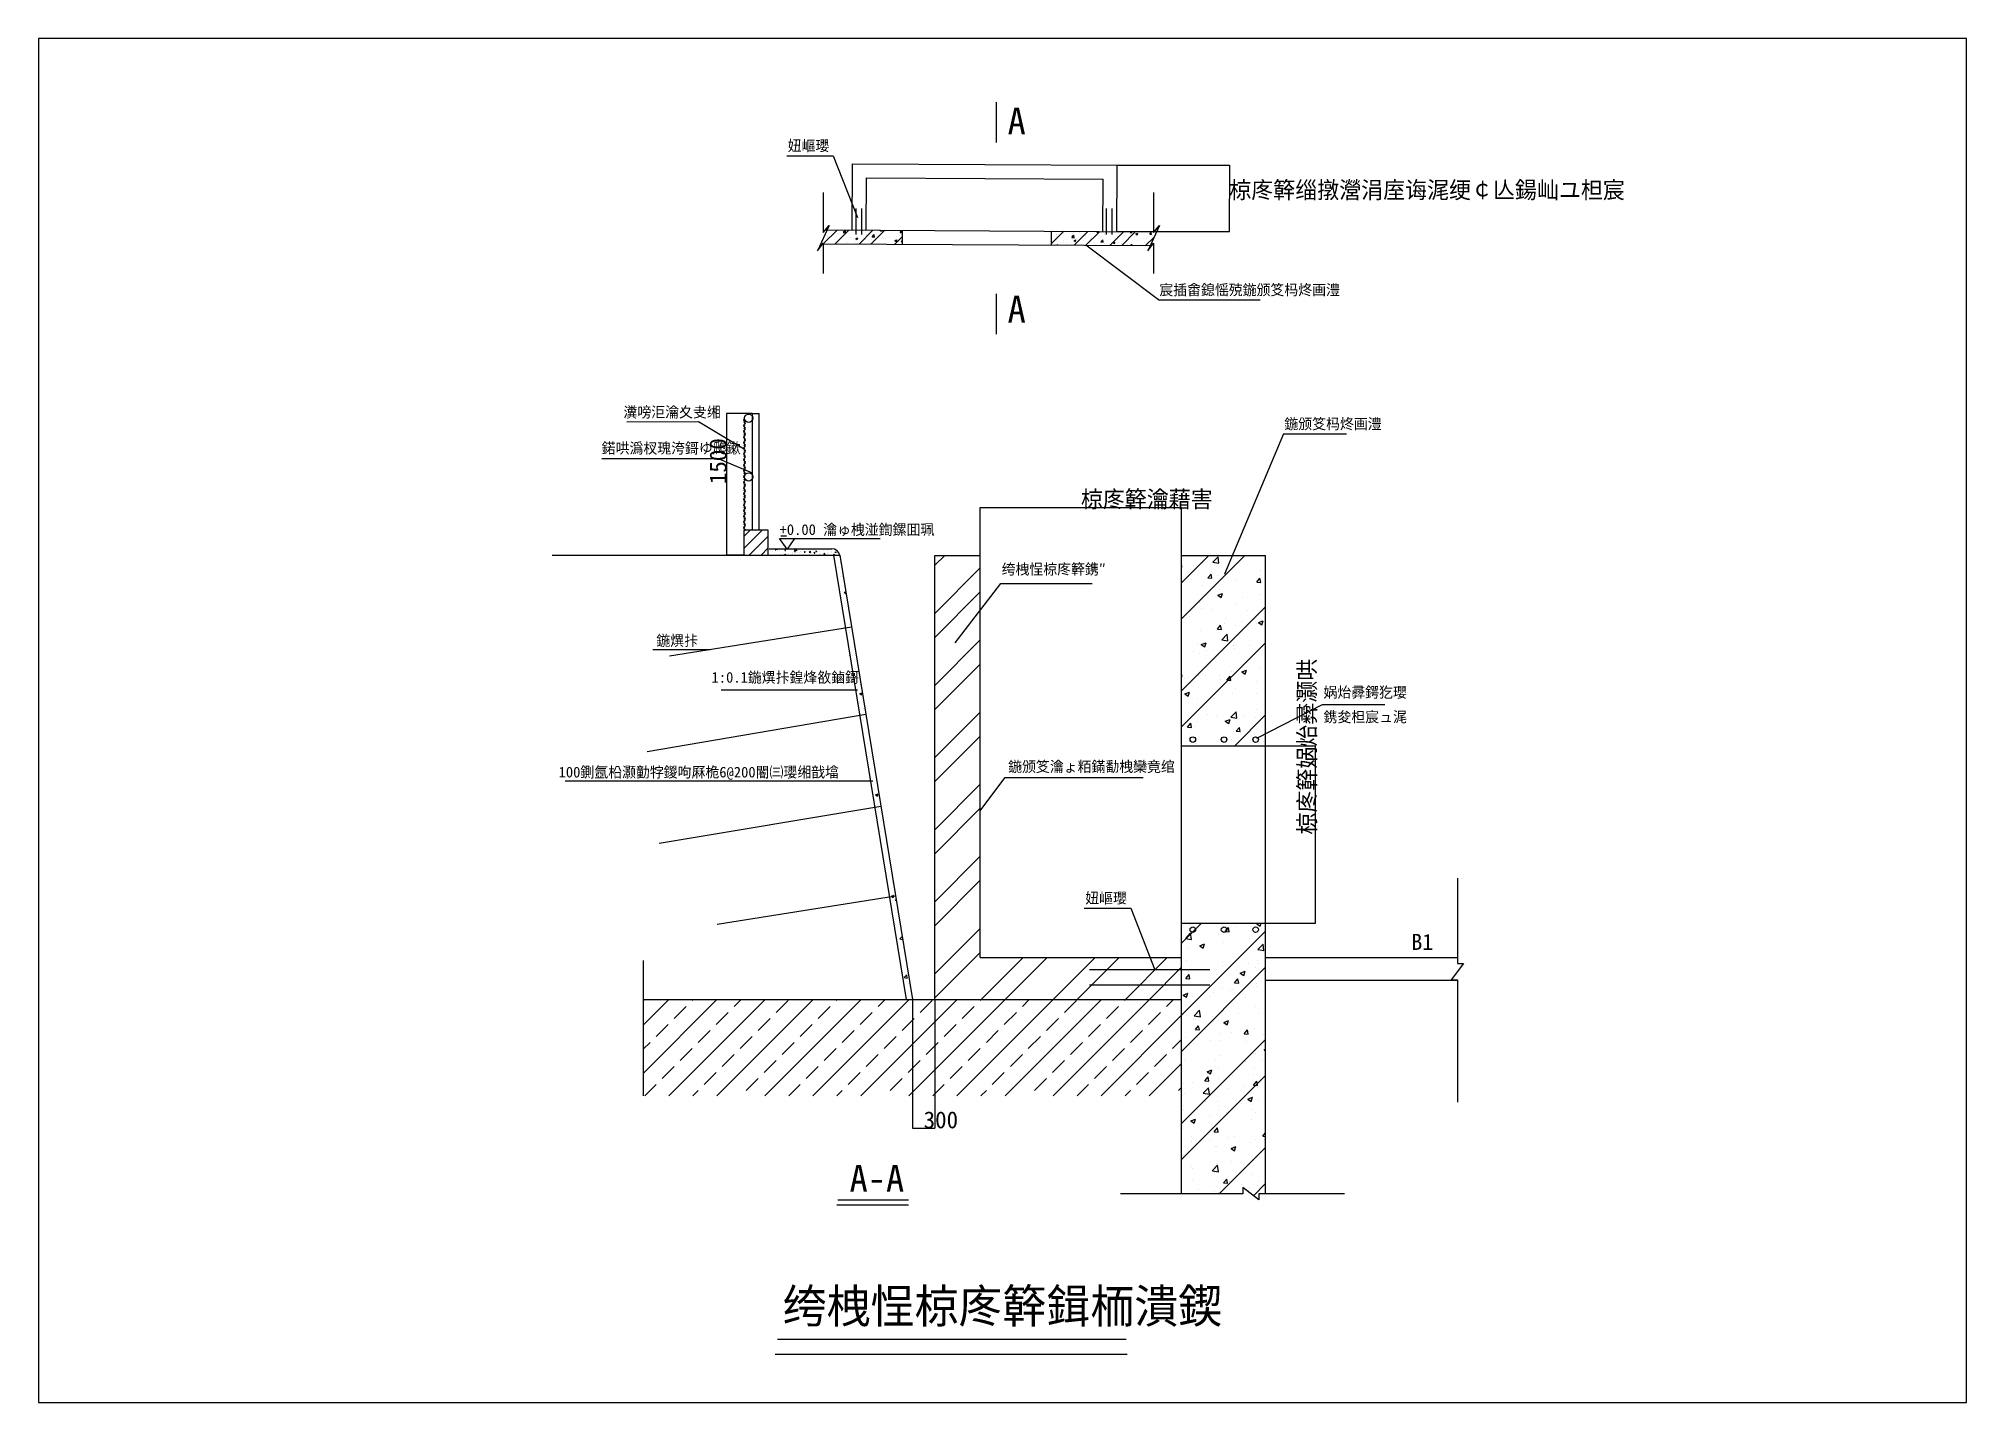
# Model space of a CAD drawing. Header units: metres. Extents: x 0 to 285, y 0 to 202.
import ezdxf

# ---------------------------------------------------------------- set-up
doc = ezdxf.new("R2010")
doc.units = ezdxf.units.M
for name, color, linetype in [(' ', 7, 'Continuous'), ('38536', 7, 'Continuous'), ('4', 7, 'Continuous')]:
    doc.layers.add(name, color=color, linetype=linetype)

msp = doc.modelspace()

# ---------------------------------------------------------------- linework, layer by layer
at = {"layer": ' '}
for p, q in [((110.64, 184.28), (117.54, 184.28)), ((117.54, 184.28), (121.1, 175.15)), ((120.34, 173.29), (120.39, 183.1)), ((120.39, 183.1), (159.53, 182.88)), ((159.47, 173.07), (159.53, 182.88)), ((122.39, 173.28), (122.44, 181.03)), ((122.44, 181.03), (157.46, 180.84)), ((157.42, 173.09), (157.46, 180.84)), ((116.06, 178.83), (116.06, 172.95)), ((164.9, 178.83), (164.9, 172.95)), ((116.93, 173.97), (115.22, 170.21)), ((116.06, 172.95), (116.93, 173.97)), ((120.93, 172.63), (120.93, 176.48)), ((121.78, 172.63), (121.78, 176.48)), ((157.94, 172.63), (157.94, 176.48)), ((158.79, 172.63), (158.79, 176.48)), ((165.77, 173.97), (164.06, 170.21)), ((164.9, 172.95), (165.77, 173.97)), ((165.76, 173.96), (165.77, 173.96)), ((115.22, 170.21), (116.06, 171.38)), ((116.06, 171.28), (118.09, 173.3)), ((116.06, 171.38), (116.06, 166.88)), ((116.67, 172.3), (116.67, 172.3)), ((116.73, 172.46), (116.73, 172.46)), ((117.78, 171.86), (117.78, 171.86)), ((117.81, 171.25), (119.85, 173.3)), ((118.17, 171.29), (118.17, 171.29)), ((118.22, 172.75), (118.22, 172.75)), ((118.7, 171.26), (118.7, 171.26)), ((118.75, 172.6), (118.75, 172.6)), ((118.87, 172.37), (118.87, 172.37)), ((119, 172.96), (119.32, 173.28)), ((119, 172.95), (119.36, 172.9)), ((119.23, 172.88), (119.23, 172.88)), ((119.36, 172.9), (119.32, 173.28)), ((119.69, 171.49), (119.69, 171.49)), ((120.13, 172.26), (120.13, 172.26)), ((120.75, 173.08), (120.75, 173.08)), ((120.77, 171.55), (120.77, 171.55)), ((120.82, 172.88), (120.82, 172.88)), ((120.89, 172.06), (121.17, 172.17)), ((120.89, 172.06), (121.09, 171.92)), ((121.02, 172.28), (121.02, 172.28)), ((121.09, 171.92), (121.17, 172.17)), ((121.09, 171.38), (121.09, 171.38)), ((121.34, 171.23), (123.39, 173.28)), ((122.23, 171.83), (122.23, 171.83)), ((122.47, 172.66), (122.47, 172.66)), ((122.8, 171.8), (122.8, 171.8)), ((122.85, 173.14), (122.85, 173.14)), ((123.11, 171.22), (125.15, 173.27)), ((123.17, 172.19), (123.17, 172.19)), ((123.24, 171.96), (123.24, 171.96)), ((123.29, 172.29), (123.6, 172.62)), ((123.29, 172.29), (123.65, 172.23)), ((123.43, 171.78), (123.43, 171.78)), ((123.65, 172.23), (123.6, 172.62)), ((124.39, 173.27), (124.46, 173.22)), ((124.46, 173.22), (124.48, 173.27)), ((124.54, 173.2), (124.6, 173.27)), ((124.54, 173.19), (124.78, 173.17)), ((124.76, 172.16), (124.76, 172.16)), ((124.78, 173.17), (124.77, 173.27)), ((124.82, 173.07), (124.82, 173.07)), ((124.89, 172.11), (124.89, 172.11)), ((125.31, 172.1), (125.31, 172.1)), ((125.78, 172.18), (125.78, 172.18)), ((126.64, 171.2), (127.72, 172.29)), ((126.66, 171.74), (126.95, 171.85)), ((126.66, 171.74), (126.86, 171.6)), ((126.86, 171.6), (126.95, 171.85)), ((126.95, 172.39), (126.95, 172.39)), ((127.3, 172.49), (127.3, 172.49)), ((127.43, 172.94), (127.62, 173.17)), ((127.43, 172.94), (127.67, 172.92)), ((127.46, 172.01), (127.46, 172.01)), ((127.58, 171.62), (127.72, 171.77)), ((127.58, 171.62), (127.72, 171.6)), ((127.67, 172.92), (127.62, 173.17)), ((149.77, 171.24), (151.65, 173.12)), ((149.78, 173.03), (149.88, 173.13)), ((150.47, 171.21), (150.47, 171.21)), ((150.52, 172.66), (150.52, 172.66)), ((150.56, 172.61), (150.56, 172.61)), ((150.59, 172.4), (150.59, 172.4)), ((150.61, 171.07), (150.68, 171.16)), ((150.7, 171.07), (150.68, 171.15)), ((151.52, 172.79), (151.52, 172.79)), ((151.53, 171.74), (151.53, 171.74)), ((151.55, 171.52), (151.55, 171.52)), ((151.58, 173.08), (151.58, 173.08)), ((151.86, 173.06), (151.86, 173.06)), ((151.99, 171.41), (151.99, 171.41)), ((152.71, 172.52), (152.71, 172.52)), ((152.79, 172.21), (153.1, 172.54)), ((152.79, 172.21), (153.14, 172.16)), ((152.93, 172.8), (152.93, 172.8)), ((153.05, 172.99), (153.05, 172.99)), ((153.14, 172.16), (153.1, 172.54)), ((153.14, 171.05), (155.18, 173.1)), ((153.15, 171.75), (153.43, 171.85)), ((153.15, 171.75), (153.35, 171.61)), ((153.35, 171.61), (153.43, 171.85)), ((153.56, 172), (153.56, 172)), ((153.89, 171.92), (153.89, 171.92)), ((154, 172.97), (154, 172.97)), ((154.53, 171.74), (154.53, 171.74)), ((154.85, 172.43), (154.85, 172.43)), ((154.9, 171.04), (156.95, 173.09)), ((155.53, 171.87), (155.53, 171.87)), ((155.65, 172.3), (155.65, 172.3)), ((156.15, 172.87), (156.15, 172.87)), ((156.24, 172.32), (156.24, 172.32)), ((156.52, 173.04), (156.65, 173.09)), ((156.52, 173.04), (156.72, 172.91)), ((156.72, 172.91), (156.78, 173.09)), ((157, 172.34), (157, 172.34)), ((157.06, 172.07), (157.06, 172.07)), ((157.08, 171.55), (157.39, 171.87)), ((157.08, 171.55), (157.43, 171.49)), ((157.43, 171.49), (157.39, 171.87)), ((157.66, 171.24), (157.66, 171.24)), ((157.71, 172.58), (157.71, 172.58)), ((158.29, 172.78), (158.29, 172.78)), ((158.44, 171.02), (160.48, 173.07)), ((158.58, 172.73), (158.58, 172.73)), ((158.92, 171.42), (159.2, 171.53)), ((158.92, 171.42), (159.12, 171.29)), ((159.12, 171.29), (159.2, 171.53)), ((159.14, 172.24), (159.14, 172.24)), ((159.59, 172.41), (159.59, 172.41)), ((159.69, 171.5), (159.69, 171.5)), ((159.74, 172.84), (159.74, 172.84)), ((160.12, 171.32), (160.12, 171.32)), ((160.2, 171.01), (162.25, 173.06)), ((160.44, 172.69), (160.44, 172.69)), ((160.6, 172.54), (160.6, 172.54)), ((161.07, 171.16), (161.07, 171.16)), ((161.29, 172.15), (161.29, 172.15)), ((161.46, 172.94), (161.57, 173.06)), ((161.46, 172.94), (161.7, 172.92)), ((161.48, 171.01), (161.68, 171.21)), ((161.7, 172.92), (161.68, 173.06)), ((161.7, 171), (161.68, 171.21)), ((161.78, 171.8), (161.78, 171.8)), ((162.12, 172.74), (162.12, 172.74)), ((162.3, 172.72), (162.58, 172.83)), ((162.3, 172.72), (162.5, 172.59)), ((162.46, 171.72), (162.46, 171.72)), ((162.5, 172.59), (162.58, 172.83)), ((162.59, 172.6), (162.59, 172.6)), ((163.43, 172.06), (163.43, 172.06)), ((163.6, 171.49), (163.6, 171.49)), ((163.73, 170.99), (164.99, 172.24)), ((163.84, 172.09), (163.84, 172.09)), ((164.06, 170.21), (164.9, 171.38)), ((164.35, 172.69), (164.54, 172.92)), ((164.35, 172.69), (164.59, 172.67)), ((164.59, 172.66), (164.54, 172.92)), ((164.61, 171.62), (164.61, 171.62)), ((164.73, 172.51), (164.73, 172.51)), ((164.81, 172.12), (164.81, 172.12)), ((164.9, 171.38), (164.9, 166.88)), ((165.61, 162.97), (154.9, 171.04)), ((165.61, 162.97), (180.69, 162.97)), ((105.55, 146.19), (105.55, 128.94)), ((105.55, 146.19), (106.56, 146.19)), ((106.56, 128.94), (106.56, 146.19)), ((87, 144.97), (97.61, 144.98)), ((97.61, 144.98), (104.25, 141.03)), ((184.1, 143.15), (175.37, 122.41)), ((184.1, 143.15), (193.43, 143.15)), ((83.32, 139.53), (100.51, 139.53)), ((100.51, 139.54), (105.55, 137.43)), ((104.3, 128.94), (104.3, 125.26)), ((107.92, 128.94), (104.3, 128.94)), ((107.92, 125.26), (107.92, 128.94)), ((107.7, 125.83), (107.7, 125.83)), ((108.04, 126.18), (117.32, 126.18)), ((108.2, 125.89), (108.2, 125.89)), ((108.48, 125.77), (108.48, 125.77)), ((108.92, 126.05), (109.02, 126.17)), ((108.92, 126.05), (109.04, 126.04)), ((108.96, 125.99), (108.96, 125.99)), ((109.04, 126.04), (109.02, 126.17)), ((109.16, 126.14), (109.26, 126.18)), ((109.17, 126.14), (109.26, 126.07)), ((109.27, 126.07), (109.3, 126.18)), ((109.51, 125.91), (109.51, 125.91)), ((110.73, 126.14), (109.6, 127.68)), ((109.62, 127.72), (124.47, 127.72)), ((109.7, 126.15), (109.7, 126.15)), ((109.76, 128.1), (110.63, 128.1)), ((110.23, 126.16), (110.23, 126.16)), ((110.37, 125.93), (110.46, 126.04)), ((110.37, 125.93), (110.49, 125.92)), ((110.49, 125.92), (110.46, 126.04)), ((110.52, 126.04), (110.52, 126.04)), ((111.78, 127.72), (110.73, 126.14)), ((110.78, 126.1), (110.78, 126.1)), ((110.97, 125.53), (110.97, 125.53)), ((111.49, 125.62), (111.49, 125.62)), ((111.54, 125.52), (111.54, 125.52)), ((111.81, 125.8), (111.9, 125.92)), ((111.81, 125.8), (111.93, 125.79)), ((111.84, 125.99), (111.99, 126.16)), ((111.84, 125.99), (112.02, 125.97)), ((111.85, 126.06), (111.85, 126.06)), ((111.93, 125.79), (111.9, 125.91)), ((112.02, 125.97), (111.99, 126.16)), ((112.05, 125.98), (112.19, 126.03)), ((112.05, 125.98), (112.15, 125.91)), ((112.15, 125.91), (112.19, 126.03)), ((112.24, 125.7), (112.24, 125.7)), ((112.57, 125.66), (112.57, 125.66)), ((112.66, 125.82), (112.66, 125.82)), ((112.74, 125.77), (112.74, 125.77)), ((112.92, 126.01), (112.92, 126.01)), ((113.25, 125.67), (113.34, 125.79)), ((113.25, 125.67), (113.37, 125.66)), ((113.37, 125.66), (113.35, 125.79)), ((113.5, 125.87), (113.5, 125.87)), ((113.59, 125.79), (113.59, 125.79)), ((113.83, 126.02), (113.83, 126.02)), ((113.98, 125.66), (114.14, 125.82)), ((113.98, 125.66), (114.16, 125.63)), ((114, 125.97), (114, 125.97)), ((114.16, 125.63), (114.14, 125.82)), ((114.31, 125.58), (114.31, 125.58)), ((114.63, 125.94), (114.63, 125.94)), ((114.69, 125.55), (114.79, 125.66)), ((114.69, 125.55), (114.81, 125.54)), ((114.77, 126.03), (114.77, 126.03)), ((114.81, 125.54), (114.79, 125.66)), ((114.94, 125.82), (115.08, 125.87)), ((114.94, 125.82), (115.04, 125.75)), ((115.04, 125.75), (115.08, 125.87)), ((115.07, 125.92), (115.07, 125.92)), ((115.27, 126.1), (115.27, 126.1)), ((115.49, 125.78), (115.49, 125.78)), ((115.66, 126.08), (115.66, 126.08)), ((116.13, 125.42), (116.23, 125.54)), ((116.13, 125.33), (116.28, 125.49)), ((116.14, 125.88), (116.14, 125.88)), ((116.25, 125.41), (116.23, 125.54)), ((116.31, 125.3), (116.28, 125.49)), ((116.65, 125.54), (116.65, 125.54)), ((116.66, 125.99), (116.66, 125.99)), ((116.78, 125.57), (116.78, 125.57)), ((117.21, 125.83), (117.21, 125.83)), ((117.28, 125.64), (117.28, 125.64)), ((117.7, 125.69), (117.7, 125.69)), ((117.83, 125.66), (117.97, 125.71)), ((117.83, 125.66), (117.93, 125.59)), ((117.93, 125.59), (117.97, 125.71)), ((118.04, 125.74), (118.04, 125.74)), ((109.7, 125.37), (109.7, 125.37)), ((110.21, 125.43), (110.21, 125.43)), ((110.32, 125.42), (110.32, 125.42)), ((110.36, 125.33), (110.51, 125.39)), ((110.36, 125.33), (110.46, 125.26)), ((110.46, 125.26), (110.51, 125.39)), ((110.5, 125.37), (110.5, 125.37)), ((113.14, 125.38), (113.14, 125.38)), ((114.61, 125.27), (114.61, 125.27)), ((114.75, 125.31), (114.75, 125.31)), ((115.51, 125.41), (115.51, 125.41)), ((115.64, 125.42), (115.64, 125.42)), ((116.13, 125.42), (116.25, 125.41)), ((116.13, 125.33), (116.31, 125.3)), ((117.43, 125.28), (117.43, 125.28)), ((117.55, 125.26), (128.32, 59.56)), ((117.57, 125.3), (117.67, 125.41)), ((117.57, 125.3), (117.69, 125.28)), ((117.69, 125.28), (117.67, 125.41)), ((118.48, 125.26), (129.24, 59.56)), ((132.53, 123.74), (134.01, 125.21)), ((132.53, 116.63), (139.26, 123.36)), ((169.05, 121.17), (173.09, 125.21)), ((169.05, 115.84), (178.42, 125.21)), ((169.05, 123.6), (169.11, 123.63)), ((169.05, 123.45), (169.11, 123.63)), ((170.01, 122.64), (170.01, 122.64)), ((170.85, 123.66), (170.85, 123.66)), ((172.21, 124.11), (172.21, 124.11)), ((173.66, 124.19), (174.44, 125)), ((173.66, 124.19), (174.56, 124.05)), ((174.56, 124.05), (174.44, 125)), ((176.71, 124.66), (176.71, 124.66)), ((177.37, 124.82), (177.37, 124.82)), ((180.71, 123), (180.71, 123)), ((132.53, 113.08), (139.26, 119.81)), ((135.58, 112.29), (142.33, 121.06)), ((142.33, 121.06), (155.83, 121.06)), ((170.56, 121.66), (170.56, 121.66)), ((172.09, 120.77), (172.09, 120.77)), ((172.94, 121.88), (173.43, 122.45)), ((172.94, 121.88), (173.54, 121.82)), ((173.54, 121.82), (173.43, 122.45)), ((174.37, 122.16), (174.37, 122.16)), ((174.69, 120.14), (174.69, 120.14)), ((175.37, 122.41), (175.37, 122.41)), ((177.24, 121.48), (177.24, 121.48)), ((180.15, 121.25), (180.64, 121.82)), ((180.15, 121.25), (180.75, 121.19)), ((180.55, 121.15), (180.55, 121.15)), ((180.75, 121.19), (180.64, 121.82)), ((180.74, 122.19), (180.74, 122.19)), ((169.05, 105.18), (181.48, 117.61)), ((171.72, 118.2), (171.72, 118.2)), ((171.96, 117.42), (171.96, 117.42)), ((173.42, 117.28), (173.42, 117.28)), ((174.4, 119.31), (175.11, 119.58)), ((174.4, 119.31), (174.9, 118.97)), ((174.9, 118.97), (175.11, 119.58)), ((177.12, 118.13), (177.12, 118.13)), ((178.07, 119.03), (178.07, 119.03)), ((178.78, 117.05), (178.78, 117.05)), ((180.58, 119.37), (180.58, 119.37)), ((169.08, 114.24), (169.08, 114.24)), ((170.17, 116.16), (170.17, 116.16)), ((171.84, 114.08), (171.84, 114.08)), ((174.27, 114.15), (174.27, 114.15)), ((174.34, 114.32), (174.82, 114.9)), ((174.34, 114.32), (174.94, 114.27)), ((174.94, 114.26), (174.82, 114.89)), ((175.43, 115.07), (175.43, 115.07)), ((175.54, 115.93), (175.54, 115.93)), ((177, 114.79), (177, 114.79)), ((177.94, 115.4), (177.94, 115.4)), ((180.13, 115.15), (180.13, 115.15)), ((180.4, 115.27), (181.1, 115.54)), ((180.4, 115.27), (180.9, 114.93)), ((180.9, 115.7), (180.9, 115.7)), ((180.9, 114.93), (181.1, 115.54)), ((99.35, 111.27), (90.84, 111.27)), ((132.53, 105.97), (139.26, 112.7)), ((169.05, 99.85), (181.48, 112.29)), ((171.42, 112.17), (171.42, 112.17)), ((171.96, 112.03), (172.66, 112.3)), ((171.96, 112.03), (172.46, 111.69)), ((172.46, 111.69), (172.66, 112.3)), ((174.99, 112.74), (175.78, 113.55)), ((174.99, 112.74), (175.89, 112.6)), ((175.3, 111.44), (175.3, 111.44)), ((175.89, 112.6), (175.78, 113.55)), ((176.68, 111.94), (176.68, 111.94)), ((176.78, 111.94), (176.78, 111.94)), ((176.88, 111.44), (176.88, 111.44)), ((179.1, 111.94), (179.1, 111.94)), ((132.53, 102.42), (139.26, 109.15)), ((170.82, 110.93), (170.82, 110.93)), ((171.72, 110.73), (171.72, 110.73)), ((172.78, 111.11), (172.78, 111.11)), ((180.52, 108.42), (180.52, 108.42)), ((169.13, 107.34), (169.05, 107.76)), ((169.05, 107.35), (169.12, 107.34)), ((169.46, 107.04), (169.46, 107.04)), ((170.14, 107.15), (170.14, 107.15)), ((171.58, 105.69), (171.58, 105.69)), ((171.6, 107.39), (171.6, 107.39)), ((172.65, 107.48), (172.65, 107.48)), ((174.66, 107.42), (174.66, 107.42)), ((174.83, 106.81), (174.83, 106.81)), ((175.73, 106.76), (176.22, 107.34)), ((175.73, 106.76), (176.33, 106.71)), ((176.33, 106.71), (176.22, 107.34)), ((176.46, 107.98), (176.46, 107.98)), ((176.76, 108.1), (176.76, 108.1)), ((177.96, 107.98), (178.66, 108.25)), ((177.96, 107.98), (178.46, 107.64)), ((178.46, 107.64), (178.66, 108.25)), ((180.19, 106.58), (180.19, 106.58)), ((100.94, 105.34), (121.1, 105.34)), ((169.51, 104.74), (170.22, 105.01)), ((169.51, 104.74), (170.01, 104.4)), ((170.01, 104.4), (170.22, 105.01)), ((170.01, 103.51), (170.01, 103.51)), ((171.47, 104.04), (171.47, 104.04)), ((173.82, 104.01), (173.82, 104.01)), ((176.63, 104.75), (176.63, 104.75)), ((176.95, 105.46), (176.95, 105.46)), ((180.16, 104.85), (180.16, 104.85)), ((180.18, 98.18), (189.88, 103.18)), ((189.88, 103.18), (199.1, 103.18)), ((132.53, 95.32), (139.26, 102.05)), ((169.92, 99.83), (170.4, 100.41)), ((169.92, 99.83), (170.52, 99.78)), ((170.52, 99.78), (170.4, 100.41)), ((171.17, 100.05), (171.17, 100.05)), ((171.35, 100.7), (171.35, 100.7)), ((172.83, 101.7), (172.83, 101.7)), ((174.24, 101.42), (174.24, 101.42)), ((175.51, 100.69), (176.21, 100.96)), ((175.51, 100.69), (176.01, 100.36)), ((176.01, 100.36), (176.21, 100.96)), ((176.33, 101.28), (177.11, 102.1)), ((176.33, 101.28), (177.22, 101.15)), ((176.51, 101.41), (176.51, 101.41)), ((176.9, 97.05), (181.48, 101.63)), ((177.22, 101.15), (177.11, 102.1)), ((177.52, 100.89), (177.52, 100.89)), ((178.19, 101.48), (178.19, 101.48)), ((180.03, 101.22), (180.03, 101.22)), ((180.1, 102.43), (180.1, 102.43)), ((132.53, 91.76), (139.26, 98.49)), ((170.79, 98.21), (170.79, 98.21)), ((171.23, 97.35), (171.23, 97.35)), ((176.39, 98.06), (176.39, 98.06)), ((176.65, 99.22), (176.65, 99.22)), ((177.13, 99.2), (177.61, 99.78)), ((177.13, 99.2), (177.73, 99.15)), ((177.39, 97.25), (177.39, 97.25)), ((177.73, 99.15), (177.61, 99.78)), ((181.2, 97.76), (181.2, 97.76)), ((181.46, 98.71), (181.46, 98.71)), ((123.39, 91.82), (77.89, 91.82)), ((132.53, 84.66), (139.26, 91.39)), ((139.2, 87.4), (142.96, 92.39)), ((142.96, 92.39), (163.36, 92.39)), ((132.53, 81.11), (139.26, 87.84)), ((132.53, 74), (139.26, 80.73)), ((132.53, 70.45), (139.26, 77.18)), ((154.64, 73.07), (161.54, 73.07)), ((161.54, 73.07), (165.1, 63.94)), ((132.53, 63.34), (139.26, 70.07)), ((169.05, 67.88), (171.99, 70.82)), ((169.05, 57.22), (181.48, 69.65)), ((169.6, 68.59), (170.38, 69.41)), ((169.6, 68.59), (170.49, 68.45)), ((170.25, 70.59), (170.25, 70.59)), ((170.49, 68.45), (170.38, 69.41)), ((171.69, 70.52), (171.69, 70.52)), ((174.57, 69.24), (174.57, 69.24)), ((175.5, 69.6), (175.98, 70.18)), ((175.5, 69.6), (176.1, 69.55)), ((176.1, 69.55), (175.98, 70.18)), ((177.05, 70.3), (177.05, 70.3)), ((179.06, 68.55), (179.06, 68.55)), ((180.17, 70.74), (180.38, 70.82)), ((180.17, 70.74), (180.67, 70.41)), ((180.36, 68.6), (180.36, 68.6)), ((180.43, 70.25), (180.43, 70.25)), ((180.67, 70.41), (180.81, 70.82)), ((132.53, 59.79), (139.26, 66.52)), ((139.41, 59.56), (145.6, 65.75)), ((142.97, 59.56), (149.16, 65.75)), ((150.07, 59.56), (156.26, 65.75)), ((153.62, 59.56), (159.81, 65.75)), ((160.73, 59.56), (166.92, 65.75)), ((170.13, 67.25), (170.13, 67.25)), ((171.73, 67.5), (172.43, 67.77)), ((171.73, 67.5), (172.23, 67.16)), ((172.23, 67.16), (172.43, 67.77)), ((172.72, 67.72), (172.72, 67.72)), ((175.29, 67.96), (175.29, 67.96)), ((180.32, 66.93), (181.11, 67.75)), ((180.32, 66.93), (181.22, 66.79)), ((181.22, 66.79), (181.11, 67.75)), ((173.21, 63.94), (155.43, 63.94)), ((164.28, 59.56), (169.05, 64.33)), ((169.05, 51.89), (181.48, 64.33)), ((169.68, 62.67), (170.17, 63.25)), ((169.73, 65.39), (169.73, 65.39)), ((170.01, 63.9), (170.01, 63.9)), ((170.07, 63.75), (170.07, 63.75)), ((170.28, 62.62), (170.17, 63.25)), ((171.85, 64.04), (171.85, 64.04)), ((174.15, 63.25), (174.15, 63.25)), ((175.1, 65.16), (175.1, 65.16)), ((175.17, 64.61), (175.17, 64.61)), ((176.42, 64.59), (176.42, 64.59)), ((177.21, 63.81), (177.21, 63.81)), ((177.73, 63.46), (178.43, 63.73)), ((177.73, 63.46), (178.23, 63.12)), ((178.23, 63.12), (178.43, 63.73)), ((178.93, 64.92), (178.93, 64.92)), ((180.01, 64.26), (180.01, 64.26)), ((180.24, 65.25), (180.24, 65.25)), ((180.46, 64.93), (180.46, 64.93)), ((173.21, 61.69), (155.43, 61.69)), ((169.28, 60.21), (169.99, 60.48)), ((169.28, 60.21), (169.78, 59.88)), ((169.68, 62.67), (170.28, 62.62)), ((169.78, 59.88), (169.99, 60.48)), ((169.89, 60.56), (169.89, 60.56)), ((170.7, 60.04), (170.7, 60.04)), ((173.1, 60.05), (173.1, 60.05)), ((173.78, 60.63), (173.78, 60.63)), ((175.04, 61.27), (175.04, 61.27)), ((176.29, 60.96), (176.29, 60.96)), ((176.56, 61.04), (176.56, 61.04)), ((176.89, 62.04), (177.37, 62.62)), ((176.89, 62.04), (177.49, 61.99)), ((177.49, 61.99), (177.37, 62.62)), ((180.1, 61.46), (180.1, 61.46)), ((180.12, 61.91), (180.12, 61.91)), ((89.41, 55.75), (93.23, 59.56)), ((89.41, 48.64), (100.33, 59.56)), ((89.41, 59.3), (89.54, 59.43)), ((93.19, 45.31), (107.44, 59.56)), ((93.98, 56.76), (95.76, 58.54)), ((96.65, 59.43), (96.78, 59.56)), ((100.2, 55.88), (101.98, 57.65)), ((100.3, 45.31), (114.54, 59.56)), ((102.86, 58.54), (103.89, 59.56)), ((107.4, 45.31), (121.65, 59.56)), ((109.08, 57.65), (110.86, 59.43)), ((114.51, 45.31), (128.75, 59.56)), ((115.3, 56.76), (117.07, 58.54)), ((117.96, 59.43), (118.1, 59.56)), ((121.52, 55.88), (123.29, 57.65)), ((121.61, 45.31), (135.86, 59.56)), ((124.18, 58.54), (125.2, 59.56)), ((128.72, 45.31), (142.97, 59.56)), ((130.4, 57.65), (132.17, 59.43)), ((135.82, 45.31), (150.07, 59.56)), ((136.61, 56.76), (138.39, 58.54)), ((139.28, 59.43), (139.41, 59.56)), ((142.83, 55.88), (144.61, 57.65)), ((142.93, 45.31), (157.18, 59.56)), ((145.5, 58.54), (146.52, 59.56)), ((150.03, 45.31), (164.28, 59.56)), ((151.71, 57.65), (153.49, 59.43)), ((157.14, 45.31), (169.05, 57.22)), ((157.93, 56.76), (159.71, 58.54)), ((160.59, 59.43), (160.73, 59.56)), ((164.15, 55.88), (165.92, 57.65)), ((166.81, 58.54), (167.83, 59.56)), ((169.76, 57.21), (169.76, 57.21)), ((170.93, 57.14), (171.71, 57.96)), ((170.93, 57.14), (171.82, 57)), ((171.82, 57), (171.71, 57.96)), ((174.92, 57.92), (174.92, 57.92)), ((177.45, 57.5), (177.45, 57.5)), ((178.46, 59.83), (178.46, 59.83)), ((180, 58.56), (180, 58.56)), ((180.4, 57.53), (180.4, 57.53)), ((91.32, 54.1), (93.09, 55.88)), ((97.54, 53.21), (99.31, 54.99)), ((106.42, 54.99), (108.19, 56.76)), ((112.63, 54.1), (114.41, 55.88)), ((118.85, 53.21), (120.63, 54.99)), ((127.73, 54.99), (129.51, 56.76)), ((133.95, 54.1), (135.73, 55.88)), ((140.17, 53.21), (141.94, 54.99)), ((149.05, 54.99), (150.82, 56.76)), ((155.27, 54.1), (157.04, 55.88)), ((161.48, 53.21), (163.26, 54.99)), ((171.08, 55.11), (171.56, 55.69)), ((171.08, 55.11), (171.68, 55.06)), ((171.13, 56.66), (171.13, 56.66)), ((171.14, 54.92), (171.14, 54.92)), ((171.68, 55.06), (171.56, 55.69)), ((173.65, 56.99), (173.65, 56.99)), ((174.54, 56.52), (174.54, 56.52)), ((174.8, 54.58), (174.8, 54.58)), ((175.28, 56.17), (175.99, 56.44)), ((175.28, 56.17), (175.78, 55.83)), ((175.78, 55.83), (175.99, 56.44)), ((176.5, 54.69), (176.5, 54.69)), ((178.28, 54.48), (178.77, 55.06)), ((178.28, 54.48), (178.88, 54.43)), ((178.88, 54.43), (178.77, 55.06)), ((179.88, 55.22), (179.88, 55.22)), ((181.16, 54.37), (181.16, 54.37)), ((89.41, 52.2), (90.43, 53.21)), ((94.87, 50.55), (96.65, 52.32)), ((101.09, 49.66), (102.86, 51.43)), ((103.75, 52.32), (105.53, 54.1)), ((109.97, 51.43), (111.75, 53.21)), ((116.19, 50.55), (117.96, 52.32)), ((122.4, 49.66), (124.18, 51.43)), ((125.07, 52.32), (126.84, 54.1)), ((131.28, 51.43), (133.06, 53.21)), ((137.5, 50.55), (139.28, 52.32)), ((143.72, 49.66), (145.5, 51.43)), ((146.38, 52.32), (148.16, 54.1)), ((152.6, 51.43), (154.38, 53.21)), ((158.82, 50.55), (160.59, 52.32)), ((165.03, 49.66), (166.81, 51.43)), ((167.7, 52.32), (169.05, 53.67)), ((169.05, 41.24), (181.48, 53.67)), ((169.64, 53.87), (169.64, 53.87)), ((171, 53.03), (171, 53.03)), ((173.26, 53.57), (173.26, 53.57)), ((174.81, 53.53), (174.81, 53.53)), ((178.62, 53.34), (178.62, 53.34)), ((179.75, 51.87), (179.75, 51.87)), ((179.98, 51.53), (179.98, 51.53)), ((181.28, 52.12), (181.48, 52.2)), ((181.28, 52.12), (181.48, 51.99)), ((92.21, 47.88), (93.98, 49.66)), ((98.42, 46.99), (100.2, 48.77)), ((107.3, 48.77), (109.08, 50.55)), ((113.52, 47.88), (115.3, 49.66)), ((119.74, 46.99), (121.52, 48.77)), ((128.62, 48.77), (130.4, 50.55)), ((134.84, 47.88), (136.61, 49.66)), ((141.05, 46.99), (142.83, 48.77)), ((149.94, 48.77), (151.71, 50.55)), ((156.15, 47.88), (157.93, 49.66)), ((162.37, 46.99), (164.15, 48.77)), ((164.24, 45.31), (169.05, 50.12)), ((169.14, 49.81), (169.14, 49.81)), ((169.52, 50.52), (169.52, 50.52)), ((172.17, 49.57), (172.17, 49.57)), ((172.84, 48.88), (173.54, 49.15)), ((172.84, 48.88), (173.34, 48.55)), ((173.34, 48.55), (173.54, 49.15)), ((174.12, 50.53), (174.12, 50.53)), ((174.5, 49.58), (174.5, 49.58)), ((174.68, 51.23), (174.68, 51.23)), ((178.51, 50.41), (178.51, 50.41)), ((179.63, 48.53), (179.63, 48.53)), ((179.87, 49.36), (179.87, 49.36)), ((181.03, 50.74), (181.03, 50.74)), ((89.64, 45.31), (91.32, 46.99)), ((96.74, 45.31), (97.54, 46.11)), ((104.64, 46.11), (106.42, 47.88)), ((110.95, 45.31), (112.63, 46.99)), ((118.06, 45.31), (118.85, 46.11)), ((125.96, 46.11), (127.73, 47.88)), ((132.27, 45.31), (133.95, 46.99)), ((139.37, 45.31), (140.17, 46.11)), ((147.27, 46.11), (149.05, 47.88)), ((153.58, 45.31), (155.27, 46.99)), ((160.69, 45.31), (161.48, 46.11)), ((168.59, 46.11), (169.05, 46.57)), ((169.05, 35.91), (181.48, 48.34)), ((169.4, 47.18), (169.4, 47.18)), ((170.67, 47.31), (170.67, 47.31)), ((172.26, 45.69), (173.05, 46.51)), ((172.26, 45.69), (173.16, 45.55)), ((172.47, 47.56), (172.96, 48.13)), ((172.47, 47.56), (173.07, 47.5)), ((173.07, 47.5), (172.96, 48.13)), ((173.16, 45.55), (173.05, 46.51)), ((174.56, 47.89), (174.56, 47.89)), ((175.87, 46.44), (175.87, 46.44)), ((176.53, 48.32), (176.53, 48.32)), ((178.39, 46.77), (178.39, 46.77)), ((179.68, 46.92), (180.16, 47.5)), ((179.68, 46.92), (180.28, 46.87)), ((180.28, 46.87), (180.16, 47.5)), ((169.27, 43.83), (169.27, 43.83)), ((169.3, 43.33), (169.3, 43.33)), ((169.52, 45.61), (169.52, 45.61)), ((172.55, 44.45), (172.55, 44.45)), ((174.43, 44.54), (174.43, 44.54)), ((174.51, 43.8), (174.51, 43.8)), ((174.67, 43.1), (174.67, 43.1)), ((175.74, 42.81), (175.74, 42.81)), ((177.91, 44.22), (177.91, 44.22)), ((178.83, 44.84), (179.54, 45.11)), ((178.83, 44.84), (179.33, 44.5)), ((179.33, 44.5), (179.54, 45.11)), ((179.51, 45.18), (179.51, 45.18)), ((179.55, 43.31), (179.55, 43.31)), ((180.03, 42.87), (180.03, 42.87)), ((180.37, 44.8), (180.37, 44.8)), ((169.15, 40.49), (169.15, 40.49)), ((170.39, 41.6), (171.1, 41.87)), ((170.39, 41.6), (170.89, 41.26)), ((170.89, 41.26), (171.1, 41.87)), ((173.23, 42.48), (173.23, 42.48)), ((173.86, 40), (174.47, 39.94)), ((173.87, 40), (174.35, 40.57)), ((174.31, 41.2), (174.31, 41.2)), ((174.47, 39.94), (174.35, 40.57)), ((179.39, 41.84), (179.39, 41.84)), ((170.55, 39.34), (170.55, 39.34)), ((170.58, 38.52), (170.58, 38.52)), ((173.1, 38.85), (173.1, 38.85)), ((174.09, 37.8), (174.09, 37.8)), ((174.19, 37.85), (174.19, 37.85)), ((174.61, 30.81), (181.48, 37.68)), ((175.91, 39.11), (175.91, 39.11)), ((176.39, 37.55), (177.09, 37.82)), ((176.39, 37.55), (176.89, 37.21)), ((176.89, 37.21), (177.09, 37.82)), ((176.9, 39.35), (176.9, 39.35)), ((179.27, 38.49), (179.27, 38.49)), ((179.95, 38.81), (179.95, 38.81)), ((181.07, 39.37), (181.48, 39.85)), ((181.07, 39.37), (181.48, 39.33)), ((181.28, 38.89), (181.28, 38.89)), ((170.45, 34.88), (170.45, 34.88)), ((170.64, 34.59), (170.64, 34.59)), ((173.59, 34.24), (174.38, 35.05)), ((173.6, 34.24), (174.49, 34.1)), ((174.07, 34.51), (174.07, 34.51)), ((174.26, 35.38), (174.26, 35.38)), ((174.49, 34.1), (174.38, 35.05)), ((176.5, 35.59), (176.5, 35.59)), ((179.14, 35.15), (179.14, 35.15)), ((180.61, 36.22), (180.61, 36.22)), ((170.71, 32.86), (170.71, 32.86)), ((171.62, 31.42), (171.62, 31.42)), ((173.96, 33.98), (173.96, 33.98)), ((175.26, 32.44), (175.74, 33.02)), ((175.26, 32.44), (175.86, 32.39)), ((175.86, 32.38), (175.74, 33.01)), ((176.07, 32.63), (176.07, 32.63)), ((177.96, 32.26), (177.96, 32.26)), ((179.02, 31.8), (179.02, 31.8)), ((179.32, 33.75), (179.32, 33.75)), ((179.69, 30.56), (181.48, 32.35)), ((180.34, 32.08), (180.34, 32.08)), ((180.48, 32.59), (180.48, 32.59)), ((181.44, 32.4), (181.44, 32.4)), ((173.95, 31.16), (173.95, 31.16)), ((174.48, 31.07), (174.48, 31.07))]:
    msp.add_line(p, q, dxfattribs=at)
for centre, radius in [((105.02, 145.48), 0.62), ((104.4, 145.2), 0.03), ((104.4, 144.81), 0.03), ((104.4, 144.37), 0.03), ((104.4, 143.97), 0.03), ((104.4, 143.53), 0.03), ((104.4, 143.13), 0.03), ((104.4, 142.69), 0.03), ((104.4, 142.29), 0.03), ((104.4, 141.85), 0.03), ((104.4, 141.46), 0.03), ((104.4, 141.02), 0.03), ((104.4, 140.62), 0.03), ((104.4, 140.18), 0.03), ((104.4, 139.78), 0.03), ((104.4, 139.34), 0.03), ((104.4, 138.94), 0.03), ((104.4, 138.5), 0.03), ((104.4, 138.11), 0.03), ((104.4, 137.67), 0.03), ((104.4, 137.27), 0.03), ((104.4, 136.83), 0.03), ((105.02, 136.8), 0.62), ((104.4, 136.43), 0.03), ((104.4, 135.99), 0.03), ((104.4, 135.59), 0.03), ((104.4, 135.15), 0.03), ((104.4, 134.76), 0.03), ((104.4, 134.32), 0.03), ((104.4, 133.92), 0.03), ((104.4, 133.48), 0.03), ((104.4, 133.08), 0.03), ((104.4, 132.64), 0.03), ((104.4, 132.24), 0.03), ((104.4, 131.8), 0.03), ((104.4, 131.41), 0.03), ((104.4, 130.97), 0.03), ((104.4, 130.57), 0.03), ((104.4, 130.13), 0.03), ((104.4, 129.73), 0.03), ((104.4, 129.29), 0.03), ((104.4, 128.89), 0.03), ((170.71, 97.98), 0.41), ((175.33, 97.98), 0.41), ((180, 97.98), 0.41), ((170.71, 69.88), 0.41), ((175.33, 69.88), 0.41), ((180, 69.88), 0.41)]:
    msp.add_circle(centre, radius, dxfattribs=at)
for centre, radius, start, end in [((104.47, 145.22), 0.22, 108.71, 251.29), ((104.47, 144.38), 0.22, 108.71, 251.29), ((104.47, 143.54), 0.22, 108.71, 251.29), ((104.47, 142.71), 0.22, 108.71, 251.29), ((104.33, 144.8), 0.22, -71.29, 71.29), ((104.33, 143.96), 0.22, -71.29, 71.29), ((104.33, 143.13), 0.22, -71.29, 71.29), ((104.47, 141.87), 0.22, 108.71, 251.29), ((104.47, 141.03), 0.22, 108.71, 251.29), ((104.47, 140.19), 0.22, 108.71, 251.29), ((104.33, 142.29), 0.22, -71.29, 71.29), ((104.33, 141.45), 0.22, -71.29, 71.29), ((104.33, 140.61), 0.22, -71.29, 71.29), ((104.33, 139.78), 0.22, -71.29, 71.29), ((104.47, 139.36), 0.22, 108.71, 251.29), ((104.47, 138.52), 0.22, 108.71, 251.29), ((104.47, 137.68), 0.22, 108.71, 251.29), ((104.47, 136.84), 0.22, 108.71, 251.29), ((104.33, 138.94), 0.22, -71.29, 71.29), ((104.33, 138.1), 0.22, -71.29, 71.29), ((104.33, 137.26), 0.22, -71.29, 71.29), ((104.47, 136.01), 0.22, 108.71, 251.29), ((104.47, 135.17), 0.22, 108.71, 251.29), ((104.47, 134.33), 0.22, 108.71, 251.29), ((104.33, 136.43), 0.22, -71.29, 71.29), ((104.33, 135.59), 0.22, -71.29, 71.29), ((104.33, 134.75), 0.22, -71.29, 71.29), ((104.33, 133.91), 0.22, -71.29, 71.29), ((104.47, 133.49), 0.22, 108.71, 251.29), ((104.47, 132.66), 0.22, 108.71, 251.29), ((104.47, 131.82), 0.22, 108.71, 251.29), ((104.47, 130.98), 0.22, 108.71, 251.29), ((104.33, 133.08), 0.22, -71.29, 71.29), ((104.33, 132.24), 0.22, -71.29, 71.29), ((104.33, 131.4), 0.22, -71.29, 71.29), ((104.47, 130.14), 0.22, 108.71, 251.29), ((104.47, 129.31), 0.22, 108.71, 251.29), ((104.33, 130.56), 0.22, -71.29, 71.29), ((104.33, 129.72), 0.22, -71.29, 71.29), ((104.33, 128.89), 0.22, 13.14, 71.29), ((117.32, 124.99), 1.19, 9.31, 90)]:
    msp.add_arc(centre, radius, start, end, dxfattribs=at)
for p, q in [((285.12, 201.6), (0, 201.6)), ((0, 201.6), (0, 0)), ((285.12, 0), (285.12, 201.6)), ((159.53, 182.88), (176.11, 182.88)), ((176.11, 182.88), (176.11, 177.98)), ((176.11, 173.07), (176.11, 177.98)), ((159.47, 173.07), (176.11, 173.07)), ((105.55, 146.19), (101.74, 146.19)), ((101.74, 146.19), (101.74, 125.27)), ((139.26, 125.21), (139.26, 132.27)), ((139.27, 132.27), (169.05, 132.27)), ((169.05, 125.21), (169.05, 132.27)), ((104.3, 128), (105.23, 128.94)), ((104.3, 126.23), (107.01, 128.94)), ((105.11, 125.26), (107.92, 128.07)), ((106.89, 125.26), (107.92, 126.3)), ((75.96, 125.26), (118.48, 125.26)), ((104.3, 125.26), (101.74, 125.26)), ((107.65, 125.26), (117.55, 125.26)), ((117.59, 125.26), (117.61, 125.25)), ((117.61, 125.25), (117.61, 125.26)), ((118.33, 123.42), (118.33, 123.42)), ((118.4, 125.09), (118.4, 125.09)), ((118.57, 124.22), (118.57, 124.22)), ((132.53, 59.56), (132.53, 125.21)), ((132.53, 125.21), (139.26, 125.21)), ((139.26, 65.75), (139.26, 125.21)), ((169.05, 30.81), (169.05, 125.21)), ((169.05, 125.21), (181.48, 125.21)), ((181.48, 30.81), (181.48, 125.21)), ((118.27, 121.74), (118.27, 121.74)), ((118.54, 122.07), (118.54, 122.07)), ((118.85, 122.08), (118.85, 122.08)), ((119.14, 119.75), (119.36, 119.84)), ((119.14, 119.75), (119.39, 119.59)), ((119.28, 118.98), (119.28, 118.98)), ((119.39, 119.59), (119.4, 119.63)), ((120.22, 114.61), (93.31, 110.31)), ((119.89, 114.99), (119.89, 114.99)), ((119.98, 113.75), (119.98, 113.75)), ((120.52, 112.09), (120.52, 112.09)), ((120.6, 111.76), (120.6, 111.76)), ((119.96, 110.55), (120.04, 110.58)), ((119.99, 110.41), (120.04, 110.58)), ((120.24, 110.95), (120.24, 110.95)), ((120.39, 108.74), (120.39, 108.74)), ((120.45, 110.41), (120.45, 110.41)), ((120.68, 108.51), (120.68, 108.51)), ((121, 109.71), (121, 109.71)), ((120.94, 107.9), (120.94, 107.9)), ((121.31, 106.52), (121.31, 106.52)), ((121.52, 106.17), (121.52, 106.17)), ((121.39, 103.28), (121.39, 103.28)), ((121.43, 103.49), (121.43, 103.49)), ((121.47, 104.78), (121.81, 104.91)), ((121.47, 104.78), (121.72, 104.61)), ((121.72, 104.61), (121.81, 104.9)), ((122.34, 101.71), (90.02, 96.15)), ((121.99, 100.81), (121.99, 100.81)), ((122.01, 101.29), (122.01, 101.29)), ((122.05, 102.62), (122.05, 102.62)), ((122.09, 98.05), (122.09, 98.05)), ((122.55, 97.39), (122.55, 97.39)), ((122.57, 99.07), (122.57, 99.07)), ((122.61, 99.06), (122.61, 99.06)), ((169.05, 97.05), (181.48, 97.05)), ((181.48, 97.05), (188.83, 97.05)), ((188.83, 70.82), (188.83, 97.05)), ((122.48, 95.71), (122.48, 95.71)), ((122.72, 96.05), (122.72, 96.05)), ((123.1, 95.53), (123.1, 95.53)), ((123.33, 95.37), (123.33, 95.37)), ((123.03, 93.71), (123.03, 93.71)), ((123.12, 92.37), (123.12, 92.37)), ((123.61, 91.98), (123.61, 91.98)), ((123.42, 90.82), (123.42, 90.82)), ((123.8, 89.8), (124.15, 89.94)), ((123.8, 89.8), (124.05, 89.63)), ((124.05, 89.64), (124.15, 89.94)), ((124.14, 88.44), (124.14, 88.44)), ((124.57, 88.08), (91.8, 82.62)), ((124.08, 86.62), (124.08, 86.62)), ((124.12, 85.58), (124.12, 85.58)), ((124.66, 86), (124.66, 86)), ((124.31, 84.9), (124.31, 84.9)), ((124.59, 84.33), (124.59, 84.33)), ((124.66, 84.89), (124.66, 84.89)), ((125.19, 81.34), (125.19, 81.34)), ((125.13, 79.53), (125.13, 79.53)), ((125.71, 77.8), (125.71, 77.8)), ((209.87, 77.5), (209.87, 64.86)), ((126.74, 74.82), (100.34, 70.63)), ((126.13, 74.83), (126.48, 74.96)), ((126.13, 74.83), (126.38, 74.66)), ((126.22, 76.78), (126.22, 76.78)), ((126.24, 74.25), (126.24, 74.25)), ((126.38, 74.66), (126.48, 74.96)), ((126.7, 74.24), (126.82, 74.36)), ((126.7, 74.24), (126.84, 74.22)), ((126.01, 73.79), (126.01, 73.79)), ((126.72, 71.33), (126.72, 71.33)), ((126.78, 73), (126.78, 73)), ((126.75, 70.7), (126.75, 70.7)), ((127.37, 68.52), (127.72, 68.88)), ((127.37, 68.52), (127.79, 68.45)), ((169.05, 70.82), (181.48, 70.82)), ((181.48, 70.82), (188.83, 70.82)), ((127.28, 67.16), (127.28, 67.16)), ((127.94, 67.2), (127.94, 67.2)), ((139.26, 65.75), (169.05, 65.75)), ((181.48, 65.75), (209.87, 65.75)), ((89.41, 65.33), (89.41, 45.31)), ((127.8, 63.61), (127.8, 63.61)), ((128.03, 62.79), (128.43, 63.2)), ((128.03, 62.79), (128.48, 62.72)), ((128.48, 62.72), (128.43, 63.2)), ((210.72, 64.86), (208.93, 62.46)), ((209.87, 64.86), (210.72, 64.86)), ((128.64, 61.97), (128.64, 61.97)), ((128.91, 61.56), (128.91, 61.56)), ((181.48, 62.41), (209.87, 62.41)), ((208.93, 62.46), (209.87, 62.46)), ((209.87, 62.46), (209.87, 44.37)), ((89.41, 59.56), (135.31, 59.56)), ((129.01, 59.56), (130.78, 59.56)), ((129.24, 59.56), (129.24, 40.52)), ((132.53, 59.56), (132.53, 40.52)), ((135.16, 59.56), (169.05, 59.56)), ((129.24, 40.52), (132.53, 40.52)), ((178.09, 31.75), (178.09, 30.81)), ((180.49, 29.96), (178.09, 31.75)), ((118.05, 29.2), (128.65, 29.2)), ((118.19, 29.96), (128.65, 29.96)), ((178.09, 30.81), (160, 30.81)), ((193.12, 30.81), (180.49, 30.81)), ((180.49, 30.81), (180.49, 29.96)), ((109.27, 9.35), (160.83, 9.35)), ((108.96, 7.11), (161.02, 7.11)), ((0, 0), (285.12, 0))]:
    msp.add_line(p, q)
at = {"layer": '38536'}
for p, q in [((141.65, 186.25), (141.65, 192.21)), ((141.65, 157.9), (141.65, 163.86))]:
    msp.add_line(p, q, dxfattribs=at)
at = {"layer": '4'}
for p, q in [((115.7, 171.26), (164.41, 170.99)), ((116.37, 173.31), (164.9, 173.04)), ((127.73, 173.25), (127.72, 171.19)), ((149.78, 173.13), (149.77, 171.07))]:
    msp.add_line(p, q, dxfattribs=at)

# ---------------------------------------------------------------- texts
at = {"layer": ' '}
for s, height, p in [('A', 3.96, (143.31, 187.43)), ('妞嶇瓔', 1.58, (110.8, 184.98)), ('宸插畬鎴愮殑鍦颁笅杩炵画澧', 1.58, (165.76, 163.67)), ('A', 3.96, (143.31, 159.63)), ('瀵嗙洰瀹夊叏缃', 1.58, (86.51, 145.6)), ('鍦颁笅杩炵画澧', 1.58, (184.25, 143.86)), ('鍩哄潙杈瑰洿鎶ゆ爮鏉', 1.58, (83.28, 140.27)), ('+0.00 瀹ゅ栧湴鍧鏍囬珮', 1.58, (109.59, 128.23)), ('鍦熼拤', 1.58, (91.37, 111.83)), ('娲炲彛鍔犵瓔', 1.58, (190.04, 104.18)), ('鎸夋柦宸ュ浘', 1.58, (190.04, 100.55)), ('100鍘氬柗灏勭牸鍐呴厤桅6@200閽㈢瓔缃戠墖', 1.58, (76.91, 92.38)), ('鍦颁笅瀹ょ粨鏋勫栧欒竟绾', 1.58, (143.4, 93.2)), ('妞嶇瓔', 1.58, (154.8, 73.77)), ('B1', 2.37, (203.04, 66.89)), ('A-A', 3.96, (119.94, 31.15))]:
    msp.add_text(s, height=height, dxfattribs=at).set_placement(p)
for s, height, p in [('椋庝簳缁撴瀯涓庢诲浘绠￠亾鍚屾ユ柦宸', 2.5, (176.1, 177.98)), ('椋庝簳瀹藉害', 2.5, (154.15, 132.27)), ('绔栧悜椋庝簳鎸″', 1.58, (142.43, 122.39)), ('1:0.1鍦熼拤鍠烽敋鏀鎶', 1.58, (99.53, 106.39)), ('300', 2.5, (130.89, 40.52)), ('绔栧悜椋庝簳鍓栭潰鍥', 5, (110.05, 11.75))]:
    msp.add_text(s, height=height).set_placement(p)
for s, p in [('1500', (101.74, 135.73)), ('椋庝簳娲炲彛灏哄', (188.83, 83.93))]:
    msp.add_text(s, height=2.5, rotation=90).set_placement(p)

doc.saveas('drawing.dxf')
